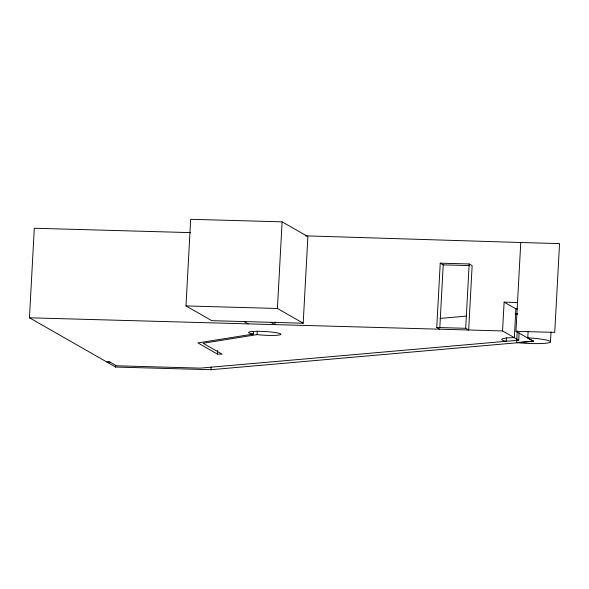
<?xml version="1.0" encoding="UTF-8"?>
<svg xmlns="http://www.w3.org/2000/svg" width="589" height="589" viewBox="0 0 589 589"><rect width="100%" height="100%" fill="white"/><g stroke="black" fill="none" stroke-linecap="round" stroke-linejoin="round"><path stroke-width="0.88" d="M528.105 331.57L527.766 337.821L533.487 341.333L211.009 369.701L115.628 367.05L29.45 317.795L34.302 228.245L190.468 232.618M115.628 367.05L115.724 365.246M185.977 305.934L190.667 219.299L282.109 221.839L307.885 236.579L303.195 323.214L211.76 320.666L185.977 305.934L277.419 308.474L303.195 323.214M211.009 369.701L211.156 366.999M253.432 331.327L253.285 334.073L252.814 334.007A16.22 1.863 3.1 0 1 258.534 331.327A16.22 1.863 3.1 0 1 280.931 334.162A16.22 1.863 3.1 0 1 259.889 334.898L257.121 334.604L203.095 343.277L222.208 354.203L217.415 354.07L217.613 350.403M257.121 334.604L257.312 330.937M275.056 321.896L274.908 324.62L270.881 322.316M277.419 308.474L282.109 221.839M436.751 327.491L440.241 263.165L469.168 263.968L472.15 265.668L468.66 330.002L465.685 328.301L436.751 327.491L439.733 329.199M439.836 327.388L443.215 264.866L440.241 263.165M465.685 328.301L469.168 263.968M519.123 332.837L518.725 340.184L502.557 330.944L504.118 302.15L517.517 302.518M506.415 337.681L506.223 341.281L504.766 340.979A24.414 2.805 3.1 0 1 514.33 337.674L515.89 308.872L504.118 302.15M515.957 331.32L520.764 242.513L559.55 243.588L554.742 332.395L515.957 331.32L533.487 341.333M527.766 337.821L532.883 338.182A24.414 2.805 3.1 0 1 549.537 342.555A24.414 2.805 3.1 0 1 519.358 342.857L516.649 342.577L517.275 330.974M550.494 341.878L551.039 331.813M440.02 318.435L466.576 316.102M515.449 314.261L517.275 314.099M518.725 340.184L200.4 368.125L116.431 365.791L109.944 362.088L107.61 361.911M516.649 342.577L533.501 341.097M253.285 334.073L197.904 342.916L217.415 354.07M515.89 308.872L517.584 308.886M106.823 362.014L109.944 362.088M305.293 235.836L520.764 242.513M443.215 264.866L469.433 265.595M29.45 317.795L502.557 330.944M515.073 313.694L517.414 313.937M244.074 321.565L248.109 323.869"/></g></svg>
